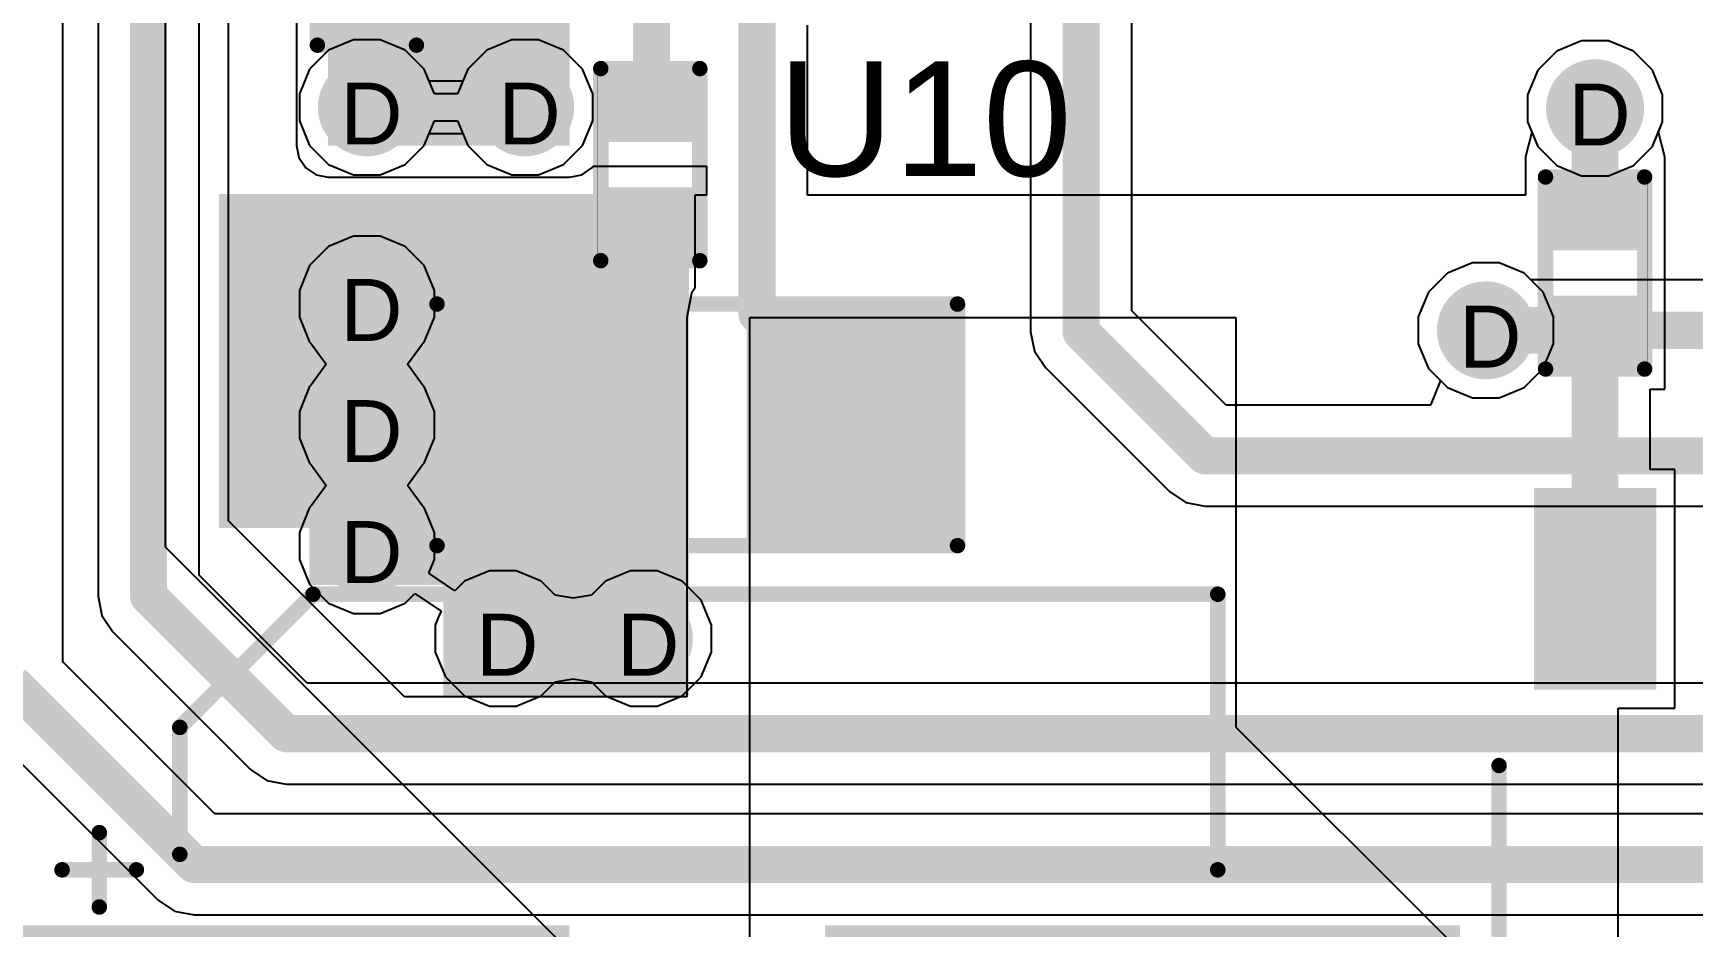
# Model space of a CAD drawing. Header units: inches. Extents: x 0 to 5401, y 0 to 5414.
# Drawn here: x 41.73 to 55.33, y 16.63 to 23.96 of the extents above; entities that cross this region are included whole.
import ezdxf

# ---------------------------------------------------------------- set-up
doc = ezdxf.new("R2010")
doc.units = ezdxf.units.IN
for name, color, linetype in [('Bottom Layer', 5, 'Continuous'), ('Bottom Solder', 6, 'Continuous'), ('Drill Drawing', 1, 'Continuous'), ('Layer 1', 16, 'Continuous'), ('Layer 2', 76, 'Continuous'), ('Top Layer', 1, 'Continuous'), ('Top Overlay', 2, 'Continuous'), ('Top Paste', 8, 'Continuous'), ('Top Solder', 216, 'Continuous'), ('Via Holes', 16, 'Continuous')]:
    doc.layers.add(name, color=color, linetype=linetype)
doc.styles.add('Arial', font='', dxfattribs={"height": 0.2})
doc.styles.get('Arial').set_extended_font_data('Arial')

# ---------------------------------------------------------------- blocks, each defined once
blk = doc.blocks.new('SOP_4_2_54_20')
at = {"layer": 'Top Layer'}
for points in [[(-3.85, 1.67), (-2.4, 1.67), (-2.4, 0.87), (-3.85, 0.87)], [(2.4, 1.67), (3.85, 1.67), (3.85, 0.87), (2.4, 0.87)], [(-3.85, -0.87), (-2.4, -0.87), (-2.4, -1.67), (-3.85, -1.67)], [(2.4, -0.87), (3.85, -0.87), (3.85, -1.67), (2.4, -1.67)]]:
    blk.add_hatch(color=1, dxfattribs=at).paths.add_polyline_path(points)
at = {"layer": 'Top Paste'}
for points in [[(-3.85, 1.67), (-2.4, 1.67), (-2.4, 0.87), (-3.85, 0.87)], [(2.4, 1.67), (3.85, 1.67), (3.85, 0.87), (2.4, 0.87)], [(-3.85, -0.87), (-2.4, -0.87), (-2.4, -1.67), (-3.85, -1.67)], [(2.4, -0.87), (3.85, -0.87), (3.85, -1.67), (2.4, -1.67)]]:
    blk.add_hatch(color=8, dxfattribs=at).paths.add_polyline_path(points)
at = {"layer": 'Top Solder'}
for points in [[(-3.952, 1.772), (-2.298, 1.772), (-2.298, 0.768), (-3.952, 0.768)], [(2.298, 1.772), (3.952, 1.772), (3.952, 0.768), (2.298, 0.768)], [(-3.952, -0.768), (-2.298, -0.768), (-2.298, -1.772), (-3.952, -1.772)], [(2.298, -0.768), (3.952, -0.768), (3.952, -1.772), (2.298, -1.772)]]:
    blk.add_hatch(color=216, dxfattribs=at).paths.add_polyline_path(points)
at = {"layer": 'Top Overlay'}
for points in [[(-1.321, 2.057, 0.127, 0.127, 0), (1.676, 2.057, 0.127, 0.127, 0)], [(-4.14, 1.473, 0.127, 0.127, 0), (-4.013, 1.346, 0.127, 0.127, 0)], [(-4.14, 1.473, 0.127, 0.127, 0), (-4.14, 1.219, 0.127, 0.127, 0)], [(-4.013, 1.346, 0.127, 0.127, 0), (-4.14, 1.219, 0.127, 0.127, 0)], [(-1.321, -2.057, 0.127, 0.127, 0), (1.676, -2.057, 0.127, 0.127, 0)]]:
    blk.add_lwpolyline(points, format="xyseb", dxfattribs=at)
for points in [[(-1.353, 2.057, 0.0635, 0.0635, 1), (-1.289, 2.057, 0.0635, 0.0635, 1)], [(1.645, 2.057, 0.0635, 0.0635, 1), (1.708, 2.057, 0.0635, 0.0635, 1)], [(-4.172, 1.473, 0.0635, 0.0635, 1), (-4.108, 1.473, 0.0635, 0.0635, 1)], [(-4.172, 1.473, 0.0635, 0.0635, 1), (-4.108, 1.473, 0.0635, 0.0635, 1)], [(-4.045, 1.346, 0.0635, 0.0635, 1), (-3.981, 1.346, 0.0635, 0.0635, 1)], [(-4.045, 1.346, 0.0635, 0.0635, 1), (-3.981, 1.346, 0.0635, 0.0635, 1)], [(-4.172, 1.219, 0.0635, 0.0635, 1), (-4.108, 1.219, 0.0635, 0.0635, 1)], [(-4.172, 1.219, 0.0635, 0.0635, 1), (-4.108, 1.219, 0.0635, 0.0635, 1)], [(-1.353, -2.057, 0.0635, 0.0635, 1), (-1.289, -2.057, 0.0635, 0.0635, 1)], [(1.645, -2.057, 0.0635, 0.0635, 1), (1.708, -2.057, 0.0635, 0.0635, 1)]]:
    blk.add_lwpolyline(points, format="xyseb", close=True, dxfattribs=at)
blk = doc.blocks.new('R___0402_86')
at = {"layer": 'Top Layer'}
for points in [[(-0.699, -0.318), (-0.699, 0.318), (-0.241, 0.318), (-0.241, -0.318)], [(0.241, -0.318), (0.241, 0.318), (0.699, 0.318), (0.699, -0.318)]]:
    blk.add_hatch(color=1, dxfattribs=at).paths.add_polyline_path(points)
at = {"layer": 'Top Paste'}
for points in [[(-0.699, -0.318), (-0.699, 0.318), (-0.241, 0.318), (-0.241, -0.318)], [(0.241, -0.318), (0.241, 0.318), (0.699, 0.318), (0.699, -0.318)]]:
    blk.add_hatch(color=8, dxfattribs=at).paths.add_polyline_path(points)
at = {"layer": 'Top Solder'}
for points in [[(-0.754, -0.373), (-0.754, 0.373), (-0.186, 0.373), (-0.186, -0.373)], [(0.186, -0.373), (0.186, 0.373), (0.754, 0.373), (0.754, -0.373)]]:
    blk.add_hatch(color=216, dxfattribs=at).paths.add_polyline_path(points)
at = {"layer": 'Top Overlay'}
for points in [[(-0.787, 0.406, 0.127, 0.127, 0), (0.787, 0.406, 0.127, 0.127, 0)], [(-0.787, 0.406, 0.127, 0.127, 0), (-0.787, -0.406, 0.127, 0.127, 0)], [(0.787, 0.406, 0.127, 0.127, 0), (0.787, -0.406, 0.127, 0.127, 0)], [(-0.787, -0.406, 0.127, 0.127, 0), (0.787, -0.406, 0.127, 0.127, 0)], [(-0.813, -0.432, 0.00323, 0.00323, 0), (0.813, -0.432, 0.00323, 0.00323, 0)]]:
    blk.add_lwpolyline(points, format="xyseb", dxfattribs=at)
for points in [[(-0.819, 0.406, 0.0635, 0.0635, 1), (-0.756, 0.406, 0.0635, 0.0635, 1)], [(-0.819, 0.406, 0.0635, 0.0635, 1), (-0.756, 0.406, 0.0635, 0.0635, 1)], [(0.756, 0.406, 0.0635, 0.0635, 1), (0.819, 0.406, 0.0635, 0.0635, 1)], [(0.756, 0.406, 0.0635, 0.0635, 1), (0.819, 0.406, 0.0635, 0.0635, 1)], [(-0.819, -0.406, 0.0635, 0.0635, 1), (-0.756, -0.406, 0.0635, 0.0635, 1)], [(-0.819, -0.406, 0.0635, 0.0635, 1), (-0.756, -0.406, 0.0635, 0.0635, 1)], [(0.756, -0.406, 0.0635, 0.0635, 1), (0.819, -0.406, 0.0635, 0.0635, 1)], [(0.756, -0.406, 0.0635, 0.0635, 1), (0.819, -0.406, 0.0635, 0.0635, 1)], [(-0.814, -0.432, 0.00161, 0.00161, 1), (-0.812, -0.432, 0.00161, 0.00161, 1)], [(0.812, -0.432, 0.00161, 0.00161, 1), (0.814, -0.432, 0.00161, 0.00161, 1)]]:
    blk.add_lwpolyline(points, format="xyseb", close=True, dxfattribs=at)
blk = doc.blocks.new('R___0402_100')
at = {"layer": 'Top Layer'}
for points in [[(-0.699, -0.318), (-0.699, 0.317), (-0.241, 0.317), (-0.241, -0.318)], [(0.241, -0.318), (0.241, 0.317), (0.699, 0.317), (0.699, -0.318)]]:
    blk.add_hatch(color=1, dxfattribs=at).paths.add_polyline_path(points)
at = {"layer": 'Top Paste'}
for points in [[(-0.699, -0.318), (-0.699, 0.317), (-0.241, 0.317), (-0.241, -0.318)], [(0.241, -0.318), (0.241, 0.317), (0.699, 0.317), (0.699, -0.318)]]:
    blk.add_hatch(color=8, dxfattribs=at).paths.add_polyline_path(points)
at = {"layer": 'Top Solder'}
for points in [[(-0.754, -0.373), (-0.754, 0.373), (-0.186, 0.373), (-0.186, -0.373)], [(0.186, -0.373), (0.186, 0.373), (0.754, 0.373), (0.754, -0.373)]]:
    blk.add_hatch(color=216, dxfattribs=at).paths.add_polyline_path(points)
at = {"layer": 'Top Overlay'}
for points in [[(-0.787, -0.406, 0.127, 0.127, 0), (-0.787, 0.406, 0.127, 0.127, 0)], [(0.787, 0.406, 0.127, 0.127, 0), (-0.787, 0.406, 0.127, 0.127, 0)], [(0.787, -0.406, 0.127, 0.127, 0), (0.787, 0.406, 0.127, 0.127, 0)], [(0.787, -0.406, 0.127, 0.127, 0), (-0.787, -0.406, 0.127, 0.127, 0)], [(0.813, -0.432, 0.00323, 0.00323, 0), (-0.813, -0.432, 0.00323, 0.00323, 0)]]:
    blk.add_lwpolyline(points, format="xyseb", dxfattribs=at)
for points in [[(-0.819, 0.406, 0.0635, 0.0635, 1), (-0.756, 0.406, 0.0635, 0.0635, 1)], [(-0.819, 0.406, 0.0635, 0.0635, 1), (-0.756, 0.406, 0.0635, 0.0635, 1)], [(0.756, 0.406, 0.0635, 0.0635, 1), (0.819, 0.406, 0.0635, 0.0635, 1)], [(0.756, 0.406, 0.0635, 0.0635, 1), (0.819, 0.406, 0.0635, 0.0635, 1)], [(-0.819, -0.406, 0.0635, 0.0635, 1), (-0.756, -0.406, 0.0635, 0.0635, 1)], [(-0.819, -0.406, 0.0635, 0.0635, 1), (-0.756, -0.406, 0.0635, 0.0635, 1)], [(0.756, -0.406, 0.0635, 0.0635, 1), (0.819, -0.406, 0.0635, 0.0635, 1)], [(0.756, -0.406, 0.0635, 0.0635, 1), (0.819, -0.406, 0.0635, 0.0635, 1)], [(-0.814, -0.432, 0.00161, 0.00161, 1), (-0.812, -0.432, 0.00161, 0.00161, 1)], [(0.812, -0.432, 0.00161, 0.00161, 1), (0.814, -0.432, 0.00161, 0.00161, 1)]]:
    blk.add_lwpolyline(points, format="xyseb", close=True, dxfattribs=at)
blk = doc.blocks.new('R___1206_104')
at = {"layer": 'Top Layer'}
for points in [[(-2.032, 0.889), (-0.508, 0.889), (-0.508, -0.889), (-2.032, -0.889)], [(0.508, 0.889), (2.032, 0.889), (2.032, -0.889), (0.508, -0.889)]]:
    blk.add_hatch(color=1, dxfattribs=at).paths.add_polyline_path(points)
at = {"layer": 'Top Paste'}
for points in [[(-2.032, 0.889), (-0.508, 0.889), (-0.508, -0.889), (-2.032, -0.889)], [(0.508, 0.889), (2.032, 0.889), (2.032, -0.889), (0.508, -0.889)]]:
    blk.add_hatch(color=8, dxfattribs=at).paths.add_polyline_path(points)
at = {"layer": 'Top Solder'}
for points in [[(-2.1336, 0.9906), (-0.4064, 0.9906), (-0.4064, -0.9906), (-2.1336, -0.9906)], [(0.4064, 0.9906), (2.1336, 0.9906), (2.1336, -0.9906), (0.4064, -0.9906)]]:
    blk.add_hatch(color=216, dxfattribs=at).paths.add_polyline_path(points)
at = {"layer": 'Top Overlay'}
for points in [[(-2.1336, -0.9906, 0.127, 0.127, 0), (-2.1336, 0.9906, 0.127, 0.127, 0)], [(-2.1336, 0.9906, 0.127, 0.127, 0), (2.1336, 0.9906, 0.127, 0.127, 0)], [(2.1336, -0.9906, 0.127, 0.127, 0), (2.1336, 0.9906, 0.127, 0.127, 0)], [(-2.1336, -0.9906, 0.127, 0.127, 0), (2.1336, -0.9906, 0.127, 0.127, 0)]]:
    blk.add_lwpolyline(points, format="xyseb", dxfattribs=at)
for points in [[(-2.16535, 0.9906, 0.0635, 0.0635, 1), (-2.10185, 0.9906, 0.0635, 0.0635, 1)], [(-2.16535, 0.9906, 0.0635, 0.0635, 1), (-2.10185, 0.9906, 0.0635, 0.0635, 1)], [(2.10185, 0.9906, 0.0635, 0.0635, 1), (2.16535, 0.9906, 0.0635, 0.0635, 1)], [(2.10185, 0.9906, 0.0635, 0.0635, 1), (2.16535, 0.9906, 0.0635, 0.0635, 1)], [(-2.16535, -0.9906, 0.0635, 0.0635, 1), (-2.10185, -0.9906, 0.0635, 0.0635, 1)], [(-2.16535, -0.9906, 0.0635, 0.0635, 1), (-2.10185, -0.9906, 0.0635, 0.0635, 1)], [(2.10185, -0.9906, 0.0635, 0.0635, 1), (2.16535, -0.9906, 0.0635, 0.0635, 1)], [(2.10185, -0.9906, 0.0635, 0.0635, 1), (2.16535, -0.9906, 0.0635, 0.0635, 1)]]:
    blk.add_lwpolyline(points, format="xyseb", close=True, dxfattribs=at)
blk = doc.blocks.new('UWX1E101MCL1GB__270')
at = {"layer": 'Top Layer'}
for points in [[(-1.15, 1.4), (-1.15, -1.4), (-6.15, -1.4), (-6.15, 1.4)], [(6.15, 1.4), (6.15, -1.4), (1.15, -1.4), (1.15, 1.4)]]:
    blk.add_hatch(color=1, dxfattribs=at).paths.add_polyline_path(points)
at = {"layer": 'Top Paste'}
for points in [[(-1.15, 1.4), (-1.15, -1.4), (-6.15, -1.4), (-6.15, 1.4)], [(6.15, 1.4), (6.15, -1.4), (1.15, -1.4), (1.15, 1.4)]]:
    blk.add_hatch(color=8, dxfattribs=at).paths.add_polyline_path(points)
at = {"layer": 'Top Solder'}
for points in [[(-1.048, 1.502), (-1.048, -1.502), (-6.252, -1.502), (-6.252, 1.502)], [(6.252, 1.502), (6.252, -1.502), (1.048, -1.502), (1.048, 1.502)]]:
    blk.add_hatch(color=216, dxfattribs=at).paths.add_polyline_path(points)
at = {"layer": 'Top Overlay'}
for points in [[(-4.242, 3.124, 0.127, 0.127, 0), (-3.15, 4.216, 0.127, 0.127, 0)], [(-3.15, 4.216, 0.127, 0.127, 0), (4.267, 4.216, 0.127, 0.127, 0)], [(4.267, 1.956, 0.127, 0.127, 0), (4.267, 4.216, 0.127, 0.127, 0)], [(-4.242, 2.083, 0.127, 0.127, 0), (-4.242, 3.124, 0.127, 0.127, 0)], [(-4.902, 1.651, 0.127, 0.127, 0), (-4.902, 2.261, 0.127, 0.127, 0)], [(-5.207, 1.956, 0.127, 0.127, 0), (-4.597, 1.956, 0.127, 0.127, 0)], [(4.267, -4.216, 0.127, 0.127, 0), (4.267, -1.956, 0.127, 0.127, 0)], [(-4.242, -3.124, 0.127, 0.127, 0), (-4.242, -2.083, 0.127, 0.127, 0)], [(-4.242, -3.124, 0.127, 0.127, 0), (-3.15, -4.216, 0.127, 0.127, 0)], [(-3.15, -4.216, 0.127, 0.127, 0), (4.267, -4.216, 0.127, 0.127, 0)]]:
    blk.add_lwpolyline(points, format="xyseb", dxfattribs=at)
for points in [[(-3.181, 4.216, 0.0635, 0.0635, 1), (-3.118, 4.216, 0.0635, 0.0635, 1)], [(-3.181, 4.216, 0.0635, 0.0635, 1), (-3.118, 4.216, 0.0635, 0.0635, 1)], [(4.235, 4.216, 0.0635, 0.0635, 1), (4.299, 4.216, 0.0635, 0.0635, 1)], [(4.235, 4.216, 0.0635, 0.0635, 1), (4.299, 4.216, 0.0635, 0.0635, 1)], [(-4.274, 3.124, 0.0635, 0.0635, 1), (-4.21, 3.124, 0.0635, 0.0635, 1)], [(-4.274, 3.124, 0.0635, 0.0635, 1), (-4.21, 3.124, 0.0635, 0.0635, 1)], [(-4.934, 2.261, 0.0635, 0.0635, 1), (-4.87, 2.261, 0.0635, 0.0635, 1)], [(-4.274, 2.083, 0.0635, 0.0635, 1), (-4.21, 2.083, 0.0635, 0.0635, 1)], [(-5.239, 1.956, 0.0635, 0.0635, 1), (-5.175, 1.956, 0.0635, 0.0635, 1)], [(-4.629, 1.956, 0.0635, 0.0635, 1), (-4.566, 1.956, 0.0635, 0.0635, 1)], [(4.235, 1.956, 0.0635, 0.0635, 1), (4.299, 1.956, 0.0635, 0.0635, 1)], [(-4.934, 1.651, 0.0635, 0.0635, 1), (-4.87, 1.651, 0.0635, 0.0635, 1)], [(4.235, -1.956, 0.0635, 0.0635, 1), (4.299, -1.956, 0.0635, 0.0635, 1)], [(-4.274, -2.083, 0.0635, 0.0635, 1), (-4.21, -2.083, 0.0635, 0.0635, 1)], [(-4.274, -3.124, 0.0635, 0.0635, 1), (-4.21, -3.124, 0.0635, 0.0635, 1)], [(-4.274, -3.124, 0.0635, 0.0635, 1), (-4.21, -3.124, 0.0635, 0.0635, 1)], [(-3.181, -4.216, 0.0635, 0.0635, 1), (-3.118, -4.216, 0.0635, 0.0635, 1)], [(-3.181, -4.216, 0.0635, 0.0635, 1), (-3.118, -4.216, 0.0635, 0.0635, 1)], [(4.235, -4.216, 0.0635, 0.0635, 1), (4.299, -4.216, 0.0635, 0.0635, 1)], [(4.235, -4.216, 0.0635, 0.0635, 1), (4.299, -4.216, 0.0635, 0.0635, 1)]]:
    blk.add_lwpolyline(points, format="xyseb", close=True, dxfattribs=at)
blk = doc.blocks.new('____0402_276')
at = {"layer": 'Top Layer'}
for points in [[(-0.699, -0.318), (-0.699, 0.317), (-0.241, 0.317), (-0.241, -0.318)], [(0.241, -0.318), (0.241, 0.317), (0.699, 0.317), (0.699, -0.318)]]:
    blk.add_hatch(color=1, dxfattribs=at).paths.add_polyline_path(points)
at = {"layer": 'Top Paste'}
for points in [[(-0.699, -0.318), (-0.699, 0.317), (-0.241, 0.317), (-0.241, -0.318)], [(0.241, -0.318), (0.241, 0.317), (0.699, 0.317), (0.699, -0.318)]]:
    blk.add_hatch(color=8, dxfattribs=at).paths.add_polyline_path(points)
at = {"layer": 'Top Solder'}
for points in [[(-0.758, -0.377), (-0.758, 0.377), (-0.181, 0.377), (-0.181, -0.377)], [(0.181, -0.377), (0.181, 0.377), (0.758, 0.377), (0.758, -0.377)]]:
    blk.add_hatch(color=216, dxfattribs=at).paths.add_polyline_path(points)
at = {"layer": 'Top Overlay'}
for points in [[(-0.279, 0.406, 0.127, 0.127, 0), (-0.787, 0.406, 0.127, 0.127, 0)], [(-0.787, -0.406, 0.127, 0.127, 0), (-0.787, 0.406, 0.127, 0.127, 0)], [(0.787, 0.406, 0.127, 0.127, 0), (0.279, 0.406, 0.127, 0.127, 0)], [(0.787, -0.406, 0.127, 0.127, 0), (0.787, 0.406, 0.127, 0.127, 0)], [(-0.279, -0.406, 0.127, 0.127, 0), (-0.787, -0.406, 0.127, 0.127, 0)], [(0.787, -0.406, 0.127, 0.127, 0), (0.279, -0.406, 0.127, 0.127, 0)]]:
    blk.add_lwpolyline(points, format="xyseb", dxfattribs=at)
for points in [[(-0.819, 0.406, 0.0635, 0.0635, 1), (-0.756, 0.406, 0.0635, 0.0635, 1)], [(-0.819, 0.406, 0.0635, 0.0635, 1), (-0.756, 0.406, 0.0635, 0.0635, 1)], [(-0.311, 0.406, 0.0635, 0.0635, 1), (-0.248, 0.406, 0.0635, 0.0635, 1)], [(0.248, 0.406, 0.0635, 0.0635, 1), (0.311, 0.406, 0.0635, 0.0635, 1)], [(0.756, 0.406, 0.0635, 0.0635, 1), (0.819, 0.406, 0.0635, 0.0635, 1)], [(0.756, 0.406, 0.0635, 0.0635, 1), (0.819, 0.406, 0.0635, 0.0635, 1)], [(-0.819, -0.406, 0.0635, 0.0635, 1), (-0.756, -0.406, 0.0635, 0.0635, 1)], [(-0.819, -0.406, 0.0635, 0.0635, 1), (-0.756, -0.406, 0.0635, 0.0635, 1)], [(-0.311, -0.406, 0.0635, 0.0635, 1), (-0.248, -0.406, 0.0635, 0.0635, 1)], [(0.248, -0.406, 0.0635, 0.0635, 1), (0.311, -0.406, 0.0635, 0.0635, 1)], [(0.756, -0.406, 0.0635, 0.0635, 1), (0.819, -0.406, 0.0635, 0.0635, 1)], [(0.756, -0.406, 0.0635, 0.0635, 1), (0.819, -0.406, 0.0635, 0.0635, 1)]]:
    blk.add_lwpolyline(points, format="xyseb", close=True, dxfattribs=at)

msp = doc.modelspace()

# ---------------------------------------------------------------- hatches: boundary and pattern name
at = {"layer": 'Bottom Layer'}
h = msp.add_hatch(color=5, dxfattribs=at)
edge = h.paths.add_edge_path()
edge.add_arc((44.462, 23.349), 0.3, 0, 360)
h = msp.add_hatch(color=5, dxfattribs=at)
edge = h.paths.add_edge_path()
edge.add_arc((45.759, 23.349), 0.3, 0, 360)
h = msp.add_hatch(color=5, dxfattribs=at)
edge = h.paths.add_edge_path()
edge.add_arc((54.53, 23.341), 0.3, 0, 360)
h = msp.add_hatch(color=5, dxfattribs=at)
edge = h.paths.add_edge_path()
edge.add_arc((44.462, 21.738), 0.3, 0, 360)
h = msp.add_hatch(color=5, dxfattribs=at)
edge = h.paths.add_edge_path()
edge.add_arc((53.635, 21.52), 0.3, 0, 360)
h = msp.add_hatch(color=5, dxfattribs=at)
edge = h.paths.add_edge_path()
edge.add_arc((44.462, 20.745), 0.3, 0, 360)
h = msp.add_hatch(color=5, dxfattribs=at)
edge = h.paths.add_edge_path()
edge.add_arc((44.462, 19.752), 0.3, 0, 360)
h = msp.add_hatch(color=5, dxfattribs=at)
edge = h.paths.add_edge_path()
edge.add_arc((45.576, 18.993), 0.3, 0, 360)
h = msp.add_hatch(color=5, dxfattribs=at)
edge = h.paths.add_edge_path()
edge.add_arc((46.732, 18.993), 0.3, 0, 360)
at = {"layer": 'Bottom Solder'}
h = msp.add_hatch(color=6, dxfattribs=at)
edge = h.paths.add_edge_path()
edge.add_arc((44.462, 23.349), 0.402, 0, 360)
h = msp.add_hatch(color=6, dxfattribs=at)
edge = h.paths.add_edge_path()
edge.add_arc((45.759, 23.349), 0.402, 0, 360)
h = msp.add_hatch(color=6, dxfattribs=at)
edge = h.paths.add_edge_path()
edge.add_arc((54.53, 23.341), 0.402, 0, 360)
h = msp.add_hatch(color=6, dxfattribs=at)
edge = h.paths.add_edge_path()
edge.add_arc((44.462, 21.738), 0.402, 0, 360)
h = msp.add_hatch(color=6, dxfattribs=at)
edge = h.paths.add_edge_path()
edge.add_arc((53.635, 21.52), 0.402, 0, 360)
h = msp.add_hatch(color=6, dxfattribs=at)
edge = h.paths.add_edge_path()
edge.add_arc((44.462, 20.745), 0.402, 0, 360)
h = msp.add_hatch(color=6, dxfattribs=at)
edge = h.paths.add_edge_path()
edge.add_arc((44.462, 19.752), 0.402, 0, 360)
h = msp.add_hatch(color=6, dxfattribs=at)
edge = h.paths.add_edge_path()
edge.add_arc((45.576, 18.993), 0.402, 0, 360)
h = msp.add_hatch(color=6, dxfattribs=at)
edge = h.paths.add_edge_path()
edge.add_arc((46.732, 18.993), 0.402, 0, 360)
at = {"layer": 'Layer 1'}
h = msp.add_hatch(color=16, dxfattribs=at)
edge = h.paths.add_edge_path()
edge.add_arc((44.462, 23.349), 0.3, 0, 360)
h = msp.add_hatch(color=16, dxfattribs=at)
edge = h.paths.add_edge_path()
edge.add_arc((45.759, 23.349), 0.3, 0, 360)
h = msp.add_hatch(color=16, dxfattribs=at)
edge = h.paths.add_edge_path()
edge.add_arc((54.53, 23.341), 0.3, 0, 360)
h = msp.add_hatch(color=16, dxfattribs=at)
edge = h.paths.add_edge_path()
edge.add_arc((44.462, 21.738), 0.3, 0, 360)
h = msp.add_hatch(color=16, dxfattribs=at)
edge = h.paths.add_edge_path()
edge.add_arc((53.635, 21.52), 0.3, 0, 360)
h = msp.add_hatch(color=16, dxfattribs=at)
edge = h.paths.add_edge_path()
edge.add_arc((44.462, 20.745), 0.3, 0, 360)
h = msp.add_hatch(color=16, dxfattribs=at)
edge = h.paths.add_edge_path()
edge.add_arc((44.462, 19.752), 0.3, 0, 360)
h = msp.add_hatch(color=16, dxfattribs=at)
edge = h.paths.add_edge_path()
edge.add_arc((45.576, 18.993), 0.3, 0, 360)
h = msp.add_hatch(color=16, dxfattribs=at)
edge = h.paths.add_edge_path()
edge.add_arc((46.732, 18.993), 0.3, 0, 360)
at = {"layer": 'Layer 2'}
h = msp.add_hatch(color=76, dxfattribs=at)
edge = h.paths.add_edge_path()
edge.add_arc((44.462, 23.349), 0.3, 0, 360)
h = msp.add_hatch(color=76, dxfattribs=at)
edge = h.paths.add_edge_path()
edge.add_arc((45.759, 23.349), 0.3, 0, 360)
h = msp.add_hatch(color=76, dxfattribs=at)
edge = h.paths.add_edge_path()
edge.add_arc((54.53, 23.341), 0.3, 0, 360)
h = msp.add_hatch(color=76, dxfattribs=at)
edge = h.paths.add_edge_path()
edge.add_arc((44.462, 21.738), 0.3, 0, 360)
h = msp.add_hatch(color=76, dxfattribs=at)
edge = h.paths.add_edge_path()
edge.add_arc((53.635, 21.52), 0.3, 0, 360)
h = msp.add_hatch(color=76, dxfattribs=at)
edge = h.paths.add_edge_path()
edge.add_arc((44.462, 20.745), 0.3, 0, 360)
h = msp.add_hatch(color=76, dxfattribs=at)
edge = h.paths.add_edge_path()
edge.add_arc((44.462, 19.752), 0.3, 0, 360)
h = msp.add_hatch(color=76, dxfattribs=at)
edge = h.paths.add_edge_path()
edge.add_arc((45.576, 18.993), 0.3, 0, 360)
h = msp.add_hatch(color=76, dxfattribs=at)
edge = h.paths.add_edge_path()
edge.add_arc((46.732, 18.993), 0.3, 0, 360)
at = {"layer": 'Top Layer'}
for points in [[(44.144, 23.035), (46.124, 23.035), (46.124, 24.656), (44.144, 24.656)], [(43.25, 19.899), (47.103, 19.899), (47.103, 22.638), (43.25, 22.638)], [(43.989, 19.431), (47.103, 19.431), (47.103, 22.638), (43.989, 22.638)], [(45.088, 18.523), (47.103, 18.523), (47.103, 22.638), (45.088, 22.638)]]:
    msp.add_hatch(color=1, dxfattribs=at).paths.add_polyline_path(points)
h = msp.add_hatch(color=1, dxfattribs=at)
edge = h.paths.add_edge_path()
edge.add_arc((44.462, 23.349), 0.3, 0, 360)
h = msp.add_hatch(color=1, dxfattribs=at)
edge = h.paths.add_edge_path()
edge.add_arc((45.759, 23.349), 0.3, 0, 360)
h = msp.add_hatch(color=1, dxfattribs=at)
edge = h.paths.add_edge_path()
edge.add_arc((54.53, 23.341), 0.3, 0, 360)
h = msp.add_hatch(color=1, dxfattribs=at)
edge = h.paths.add_edge_path()
edge.add_arc((44.462, 21.738), 0.3, 0, 360)
h = msp.add_hatch(color=1, dxfattribs=at)
edge = h.paths.add_edge_path()
edge.add_arc((53.635, 21.52), 0.3, 0, 360)
h = msp.add_hatch(color=1, dxfattribs=at)
edge = h.paths.add_edge_path()
edge.add_arc((44.462, 20.745), 0.3, 0, 360)
h = msp.add_hatch(color=1, dxfattribs=at)
edge = h.paths.add_edge_path()
edge.add_arc((44.462, 19.752), 0.3, 0, 360)
h = msp.add_hatch(color=1, dxfattribs=at)
edge = h.paths.add_edge_path()
edge.add_arc((45.576, 18.993), 0.3, 0, 360)
h = msp.add_hatch(color=1, dxfattribs=at)
edge = h.paths.add_edge_path()
edge.add_arc((46.732, 18.993), 0.3, 0, 360)
at = {"layer": 'Top Solder'}
h = msp.add_hatch(color=216, dxfattribs=at)
edge = h.paths.add_edge_path()
edge.add_arc((44.462, 23.349), 0.402, 0, 360)
h = msp.add_hatch(color=216, dxfattribs=at)
edge = h.paths.add_edge_path()
edge.add_arc((45.759, 23.349), 0.402, 0, 360)
h = msp.add_hatch(color=216, dxfattribs=at)
edge = h.paths.add_edge_path()
edge.add_arc((54.53, 23.341), 0.402, 0, 360)
h = msp.add_hatch(color=216, dxfattribs=at)
edge = h.paths.add_edge_path()
edge.add_arc((44.462, 21.738), 0.402, 0, 360)
h = msp.add_hatch(color=216, dxfattribs=at)
edge = h.paths.add_edge_path()
edge.add_arc((53.635, 21.52), 0.402, 0, 360)
h = msp.add_hatch(color=216, dxfattribs=at)
edge = h.paths.add_edge_path()
edge.add_arc((44.462, 20.745), 0.402, 0, 360)
h = msp.add_hatch(color=216, dxfattribs=at)
edge = h.paths.add_edge_path()
edge.add_arc((44.462, 19.752), 0.402, 0, 360)
h = msp.add_hatch(color=216, dxfattribs=at)
edge = h.paths.add_edge_path()
edge.add_arc((45.576, 18.993), 0.402, 0, 360)
h = msp.add_hatch(color=216, dxfattribs=at)
edge = h.paths.add_edge_path()
edge.add_arc((46.732, 18.993), 0.402, 0, 360)
at = {"layer": 'Via Holes'}
h = msp.add_hatch(color=7, dxfattribs=at)
edge = h.paths.add_edge_path()
edge.add_arc((44.462, 23.349), 0.15, 0, 360)
h = msp.add_hatch(color=7, dxfattribs=at)
edge = h.paths.add_edge_path()
edge.add_arc((45.759, 23.349), 0.15, 0, 360)
h = msp.add_hatch(color=7, dxfattribs=at)
edge = h.paths.add_edge_path()
edge.add_arc((54.53, 23.341), 0.15, 0, 360)
h = msp.add_hatch(color=7, dxfattribs=at)
edge = h.paths.add_edge_path()
edge.add_arc((44.462, 21.738), 0.15, 0, 360)
h = msp.add_hatch(color=7, dxfattribs=at)
edge = h.paths.add_edge_path()
edge.add_arc((53.635, 21.52), 0.15, 0, 360)
h = msp.add_hatch(color=7, dxfattribs=at)
edge = h.paths.add_edge_path()
edge.add_arc((44.462, 20.745), 0.15, 0, 360)
h = msp.add_hatch(color=7, dxfattribs=at)
edge = h.paths.add_edge_path()
edge.add_arc((44.462, 19.752), 0.15, 0, 360)
h = msp.add_hatch(color=7, dxfattribs=at)
edge = h.paths.add_edge_path()
edge.add_arc((45.576, 18.993), 0.15, 0, 360)
h = msp.add_hatch(color=7, dxfattribs=at)
edge = h.paths.add_edge_path()
edge.add_arc((46.732, 18.993), 0.15, 0, 360)

# ---------------------------------------------------------------- linework, layer by layer
at = {"layer": 'Bottom Layer'}
for p, q in [((43.086, 19.512), (43.086, 39.664)), ((41.968, 18.803), (41.968, 39.469)), ((42.258, 39.433), (42.258, 19.34)), ((49.903, 27), (49.903, 21.507)), ((50.732, 21.679), (50.732, 25.35)), ((44.148, 23.818), (43.992, 23.663)), ((44.352, 23.903), (44.148, 23.818)), ((44.572, 23.903), (44.352, 23.903)), ((44.776, 23.818), (44.572, 23.903)), ((44.932, 23.663), (44.776, 23.818)), ((45.445, 23.818), (45.289, 23.663)), ((45.649, 23.903), (45.445, 23.818)), ((45.869, 23.903), (45.649, 23.903)), ((46.073, 23.818), (45.869, 23.903)), ((46.229, 23.663), (46.073, 23.818)), ((54.216, 23.81), (54.06, 23.654)), ((54.42, 23.895), (54.216, 23.81)), ((54.64, 23.895), (54.42, 23.895)), ((54.844, 23.81), (54.64, 23.895)), ((55, 23.654), (54.844, 23.81)), ((43.992, 23.663), (43.908, 23.459)), ((45.016, 23.459), (44.932, 23.663)), ((45.289, 23.663), (45.205, 23.459)), ((46.313, 23.459), (46.229, 23.663)), ((54.06, 23.654), (53.976, 23.451)), ((55.084, 23.451), (55, 23.654)), ((43.908, 23.459), (43.908, 23.239)), ((45.205, 23.459), (45.016, 23.459)), ((46.313, 23.239), (46.313, 23.459)), ((53.976, 23.451), (53.976, 23.23)), ((55.084, 23.23), (55.084, 23.451)), ((43.908, 23.239), (43.992, 23.035)), ((44.932, 23.035), (45.016, 23.239)), ((45.016, 23.239), (45.205, 23.239)), ((45.205, 23.239), (45.289, 23.035)), ((46.229, 23.035), (46.313, 23.239)), ((53.976, 23.23), (54.06, 23.027)), ((55, 23.027), (55.084, 23.23)), ((43.992, 23.035), (44.148, 22.879)), ((44.776, 22.879), (44.932, 23.035)), ((45.289, 23.035), (45.445, 22.879)), ((46.073, 22.879), (46.229, 23.035)), ((54.06, 23.027), (54.216, 22.871)), ((54.844, 22.871), (55, 23.027)), ((44.148, 22.879), (44.352, 22.795)), ((44.572, 22.795), (44.776, 22.879)), ((45.445, 22.879), (45.649, 22.795)), ((45.869, 22.795), (46.073, 22.879)), ((54.216, 22.871), (54.42, 22.787)), ((54.64, 22.787), (54.844, 22.871)), ((44.352, 22.795), (44.572, 22.795)), ((45.649, 22.795), (45.869, 22.795)), ((54.42, 22.787), (54.64, 22.787)), ((53.525, 22.074), (53.321, 21.99)), ((53.745, 22.074), (53.525, 22.074)), ((53.949, 21.99), (53.745, 22.074)), ((53.321, 21.99), (53.165, 21.834)), ((54.004, 21.934), (53.949, 21.99)), ((58.083, 21.934), (54.004, 21.934)), ((53.165, 21.834), (53.081, 21.63)), ((51.505, 20.906), (50.732, 21.679)), ((49.903, 21.507), (49.935, 21.349)), ((53.081, 21.63), (53.081, 21.41)), ((53.081, 21.41), (53.165, 21.206)), ((49.935, 21.349), (50.024, 21.214)), ((50.024, 21.214), (51.04, 20.198)), ((53.165, 21.206), (53.263, 21.109)), ((53.263, 21.109), (53.18, 20.906)), ((53.18, 20.906), (51.505, 20.906)), ((51.04, 20.198), (51.175, 20.108)), ((51.175, 20.108), (51.333, 20.077)), ((51.333, 20.077), (70.346, 20.077)), ((43.972, 18.626), (43.086, 19.512)), ((42.258, 19.34), (42.289, 19.181)), ((42.289, 19.181), (42.379, 19.047)), ((42.379, 19.047), (43.507, 17.919)), ((43.216, 17.554), (41.968, 18.803)), ((72.775, 18.626), (43.972, 18.626)), ((41.26, 18.338), (42.752, 16.847)), ((43.507, 17.919), (43.641, 17.829)), ((43.641, 17.829), (43.8, 17.798)), ((43.8, 17.798), (43.8, 17.798)), ((43.8, 17.798), (72.947, 17.798)), ((80.063, 17.554), (43.216, 17.554)), ((42.752, 16.847), (42.886, 16.757)), ((42.886, 16.757), (43.045, 16.726)), ((43.045, 16.726), (118.885, 16.726))]:
    msp.add_line(p, q, dxfattribs=at)
for points in [[(42.672, 19.34, 0.305, 0.305, 0), (42.672, 39.836, 0.305, 0.305, 0)], [(50.317, 21.507, 0.305, 0.305, 0), (50.317, 27.171, 0.305, 0.305, 0)], [(50.317, 21.507, 0.305, 0.305, 0), (51.333, 20.491, 0.305, 0.305, 0)], [(53.635, 21.52, 0.305, 0.305, 0), (58.255, 21.52, 0.305, 0.305, 0)], [(51.333, 20.491, 0.305, 0.305, 0), (70.346, 20.491, 0.305, 0.305, 0)], [(42.672, 19.34, 0.305, 0.305, 0), (43.8, 18.212, 0.305, 0.305, 0)], [(41.553, 18.631, 0.305, 0.305, 0), (43.045, 17.14, 0.305, 0.305, 0)], [(43.8, 18.212, 0.305, 0.305, 0), (72.947, 18.212, 0.305, 0.305, 0)], [(43.045, 17.14, 0.305, 0.305, 0), (118.885, 17.14, 0.305, 0.305, 0)]]:
    msp.add_lwpolyline(points, format="xyseb", dxfattribs=at)
for points in [[(50.241, 21.507, 0.152, 0.152, 1), (50.394, 21.507, 0.152, 0.152, 1)], [(50.241, 21.507, 0.152, 0.152, 1), (50.394, 21.507, 0.152, 0.152, 1)], [(53.559, 21.52, 0.152, 0.152, 1), (53.711, 21.52, 0.152, 0.152, 1)], [(51.257, 20.491, 0.152, 0.152, 1), (51.41, 20.491, 0.152, 0.152, 1)], [(51.257, 20.491, 0.152, 0.152, 1), (51.41, 20.491, 0.152, 0.152, 1)], [(42.596, 19.34, 0.152, 0.152, 1), (42.748, 19.34, 0.152, 0.152, 1)], [(42.596, 19.34, 0.152, 0.152, 1), (42.748, 19.34, 0.152, 0.152, 1)], [(43.724, 18.212, 0.152, 0.152, 1), (43.876, 18.212, 0.152, 0.152, 1)], [(43.724, 18.212, 0.152, 0.152, 1), (43.876, 18.212, 0.152, 0.152, 1)], [(42.969, 17.14, 0.152, 0.152, 1), (43.121, 17.14, 0.152, 0.152, 1)], [(42.969, 17.14, 0.152, 0.152, 1), (43.121, 17.14, 0.152, 0.152, 1)]]:
    msp.add_lwpolyline(points, format="xyseb", close=True, dxfattribs=at)
at = {"layer": 'Layer 1'}
for p, q in [((44.148, 23.818), (43.992, 23.663)), ((44.352, 23.903), (44.148, 23.818)), ((44.572, 23.903), (44.352, 23.903)), ((44.776, 23.818), (44.572, 23.903)), ((44.932, 23.663), (44.776, 23.818)), ((45.445, 23.818), (45.289, 23.663)), ((45.649, 23.903), (45.445, 23.818)), ((45.869, 23.903), (45.649, 23.903)), ((46.073, 23.818), (45.869, 23.903)), ((46.229, 23.663), (46.073, 23.818)), ((54.216, 23.81), (54.06, 23.654)), ((54.42, 23.895), (54.216, 23.81)), ((54.64, 23.895), (54.42, 23.895)), ((54.844, 23.81), (54.64, 23.895)), ((55, 23.654), (54.844, 23.81)), ((43.992, 23.663), (43.908, 23.459)), ((44.973, 23.563), (44.932, 23.663)), ((45.248, 23.563), (44.973, 23.563)), ((45.289, 23.663), (45.248, 23.563)), ((46.313, 23.459), (46.229, 23.663)), ((54.06, 23.654), (53.976, 23.451)), ((55.084, 23.451), (55, 23.654)), ((43.908, 23.459), (43.908, 23.239)), ((46.313, 23.239), (46.313, 23.459)), ((53.976, 23.451), (53.976, 23.23)), ((55.084, 23.23), (55.084, 23.451)), ((43.908, 23.239), (43.992, 23.035)), ((44.932, 23.035), (44.973, 23.135)), ((44.973, 23.135), (45.248, 23.135)), ((45.248, 23.135), (45.289, 23.035)), ((46.229, 23.035), (46.313, 23.239)), ((53.976, 23.23), (54.06, 23.027)), ((55, 23.027), (55.084, 23.23)), ((43.992, 23.035), (44.148, 22.879)), ((44.776, 22.879), (44.932, 23.035)), ((45.289, 23.035), (45.445, 22.879)), ((46.073, 22.879), (46.229, 23.035)), ((54.06, 23.027), (54.216, 22.871)), ((54.844, 22.871), (55, 23.027)), ((44.148, 22.879), (44.352, 22.795)), ((44.572, 22.795), (44.776, 22.879)), ((45.445, 22.879), (45.649, 22.795)), ((45.869, 22.795), (46.073, 22.879)), ((54.216, 22.871), (54.42, 22.787)), ((54.64, 22.787), (54.844, 22.871)), ((44.352, 22.795), (44.572, 22.795)), ((45.649, 22.795), (45.869, 22.795)), ((54.42, 22.787), (54.64, 22.787)), ((53.525, 22.074), (53.321, 21.99)), ((53.745, 22.074), (53.525, 22.074)), ((53.949, 21.99), (53.745, 22.074)), ((53.321, 21.99), (53.165, 21.834)), ((54.105, 21.834), (53.949, 21.99)), ((53.165, 21.834), (53.081, 21.63)), ((54.189, 21.63), (54.105, 21.834)), ((53.081, 21.63), (53.081, 21.41)), ((54.189, 21.41), (54.189, 21.63)), ((53.081, 21.41), (53.165, 21.206)), ((54.105, 21.206), (54.189, 21.41)), ((53.165, 21.206), (53.321, 21.05)), ((53.949, 21.05), (54.105, 21.206)), ((53.321, 21.05), (53.525, 20.966)), ((53.525, 20.966), (53.745, 20.966)), ((53.745, 20.966), (53.949, 21.05))]:
    msp.add_line(p, q, dxfattribs=at)
at = {"layer": 'Layer 2'}
for p, q in [((44.148, 22.208), (43.992, 22.052)), ((44.352, 22.292), (44.148, 22.208)), ((44.572, 22.292), (44.352, 22.292)), ((44.776, 22.208), (44.572, 22.292)), ((44.932, 22.052), (44.776, 22.208)), ((43.992, 22.052), (43.908, 21.848)), ((45.016, 21.848), (44.932, 22.052)), ((53.525, 22.074), (53.321, 21.99)), ((53.745, 22.074), (53.525, 22.074)), ((53.949, 21.99), (53.745, 22.074)), ((53.321, 21.99), (53.165, 21.834)), ((54.105, 21.834), (53.949, 21.99)), ((43.908, 21.848), (43.908, 21.628)), ((45.016, 21.628), (45.016, 21.848)), ((53.165, 21.834), (53.081, 21.63)), ((54.189, 21.63), (54.105, 21.834)), ((43.908, 21.628), (43.992, 21.424)), ((44.932, 21.424), (45.016, 21.628)), ((53.081, 21.63), (53.081, 21.41)), ((54.189, 21.41), (54.189, 21.63)), ((43.992, 21.424), (44.009, 21.408)), ((44.009, 21.408), (44.129, 21.242)), ((44.795, 21.242), (44.915, 21.408)), ((44.915, 21.408), (44.932, 21.424)), ((53.081, 21.41), (53.165, 21.206)), ((54.105, 21.206), (54.189, 21.41)), ((44.129, 21.242), (44.009, 21.076)), ((44.915, 21.076), (44.795, 21.242)), ((53.165, 21.206), (53.321, 21.05)), ((53.949, 21.05), (54.105, 21.206)), ((43.992, 21.059), (43.908, 20.855)), ((44.009, 21.076), (43.992, 21.059)), ((44.932, 21.059), (44.915, 21.076)), ((45.016, 20.855), (44.932, 21.059)), ((53.321, 21.05), (53.525, 20.966)), ((53.525, 20.966), (53.745, 20.966)), ((53.745, 20.966), (53.949, 21.05)), ((43.908, 20.855), (43.908, 20.635)), ((45.016, 20.635), (45.016, 20.855)), ((43.908, 20.635), (43.992, 20.431)), ((44.932, 20.431), (45.016, 20.635)), ((43.992, 20.431), (44.009, 20.415)), ((44.009, 20.415), (44.129, 20.249)), ((44.795, 20.249), (44.915, 20.415)), ((44.915, 20.415), (44.932, 20.431)), ((44.129, 20.249), (44.009, 20.083)), ((44.915, 20.083), (44.795, 20.249)), ((43.992, 20.066), (43.908, 19.862)), ((44.009, 20.083), (43.992, 20.066)), ((44.932, 20.066), (44.915, 20.083)), ((45.016, 19.862), (44.932, 20.066)), ((43.908, 19.862), (43.908, 19.642)), ((45.016, 19.642), (45.016, 19.862)), ((43.908, 19.642), (43.992, 19.438)), ((44.988, 19.574), (45.016, 19.642)), ((44.969, 19.528), (44.988, 19.574)), ((45.184, 19.384), (44.969, 19.528)), ((45.262, 19.462), (45.184, 19.384)), ((45.466, 19.547), (45.262, 19.462)), ((45.686, 19.547), (45.466, 19.547)), ((45.89, 19.462), (45.686, 19.547)), ((46.004, 19.348), (45.89, 19.462)), ((46.418, 19.462), (46.304, 19.348)), ((46.622, 19.547), (46.418, 19.462)), ((46.842, 19.547), (46.622, 19.547)), ((47.046, 19.462), (46.842, 19.547)), ((47.202, 19.306), (47.046, 19.462)), ((43.992, 19.438), (44.148, 19.283)), ((44.776, 19.283), (44.854, 19.361)), ((44.854, 19.361), (45.07, 19.217)), ((46.154, 19.324), (46.004, 19.348)), ((46.304, 19.348), (46.154, 19.324)), ((44.148, 19.283), (44.352, 19.198)), ((44.352, 19.198), (44.572, 19.198)), ((44.572, 19.198), (44.776, 19.283)), ((45.07, 19.217), (45.05, 19.171)), ((47.286, 19.103), (47.202, 19.306)), ((45.05, 19.171), (45.022, 19.103)), ((45.022, 19.103), (45.022, 18.882)), ((47.286, 18.882), (47.286, 19.103)), ((45.022, 18.882), (45.107, 18.679)), ((47.202, 18.679), (47.286, 18.882)), ((45.107, 18.679), (45.262, 18.523)), ((46.004, 18.637), (46.154, 18.661)), ((46.154, 18.661), (46.304, 18.637)), ((47.046, 18.523), (47.202, 18.679)), ((45.262, 18.523), (45.466, 18.439)), ((45.686, 18.439), (45.89, 18.523)), ((45.89, 18.523), (46.004, 18.637)), ((46.304, 18.637), (46.418, 18.523)), ((46.418, 18.523), (46.622, 18.439)), ((46.842, 18.439), (47.046, 18.523)), ((45.466, 18.439), (45.686, 18.439)), ((46.622, 18.439), (46.842, 18.439))]:
    msp.add_line(p, q, dxfattribs=at)
at = {"layer": 'Top Layer'}
for p, q in [((42.808, 30.059), (42.808, 19.744)), ((43.326, 19.959), (43.326, 29.177)), ((43.885, 24.656), (43.885, 23.035)), ((48.073, 22.629), (48.073, 24.022)), ((54.216, 23.81), (54.06, 23.654)), ((54.42, 23.895), (54.216, 23.81)), ((54.64, 23.895), (54.42, 23.895)), ((54.844, 23.81), (54.64, 23.895)), ((55, 23.654), (54.844, 23.81)), ((54.06, 23.654), (53.976, 23.451)), ((55.084, 23.451), (55, 23.654)), ((53.976, 23.451), (53.976, 23.23)), ((55.084, 23.23), (55.084, 23.451)), ((54.011, 23.146), (53.959, 22.942)), ((53.976, 23.23), (54.011, 23.146)), ((55.049, 23.146), (55.084, 23.23)), ((55.102, 22.942), (55.049, 23.146)), ((43.885, 23.035), (43.905, 22.936)), ((43.905, 22.936), (43.961, 22.852)), ((46.307, 22.852), (46.317, 22.866)), ((46.317, 22.866), (47.245, 22.866)), ((47.245, 22.866), (47.245, 22.629)), ((53.959, 22.942), (53.959, 22.942)), ((53.959, 22.942), (53.959, 22.629)), ((55.102, 21.977), (55.102, 22.942)), ((55.102, 22.942), (55.102, 22.942)), ((43.961, 22.852), (44.045, 22.796)), ((44.045, 22.796), (44.144, 22.776)), ((44.144, 22.776), (46.124, 22.776)), ((46.124, 22.776), (46.223, 22.796)), ((46.223, 22.796), (46.307, 22.852)), ((47.245, 22.629), (47.151, 22.629)), ((47.151, 22.629), (47.151, 21.866)), ((53.959, 22.629), (48.073, 22.629)), ((55.102, 21.037), (55.102, 21.977)), ((47.123, 21.824), (47.084, 21.626)), ((47.151, 21.866), (47.123, 21.824)), ((47.084, 21.626), (47.084, 18.515)), ((47.602, 12.108), (47.602, 21.626)), ((47.602, 21.626), (51.586, 21.626)), ((51.586, 21.626), (51.586, 18.265)), ((54.983, 20.379), (54.983, 21.037)), ((54.983, 21.037), (55.102, 21.037)), ((55.184, 20.379), (54.983, 20.379)), ((55.184, 18.421), (55.184, 20.379)), ((44.77, 18.515), (43.326, 19.959)), ((42.808, 19.744), (46.02, 16.532)), ((47.084, 18.515), (44.77, 18.515)), ((54.72, 16.767), (54.72, 18.421)), ((54.72, 18.421), (55.184, 18.421)), ((51.586, 18.265), (53.32, 16.532)), ((54.72, 14.129), (54.72, 16.767))]:
    msp.add_line(p, q, dxfattribs=at)
for points in [[(46.795, 23.349, 0.305, 0.305, 0), (46.795, 25.479, 0.305, 0.305, 0)], [(47.659, 21.653, 0.305, 0.305, 0), (47.659, 24.466, 0.305, 0.305, 0)], [(54.53, 22.46, 0.381, 0.381, 0), (54.53, 23.341, 0.381, 0.381, 0)], [(47.659, 21.653, 0.305, 0.305, 0), (48.44, 20.872, 0.305, 0.305, 0)], [(53.635, 21.52, 0.381, 0.381, 0), (54.53, 21.52, 0.381, 0.381, 0)], [(54.53, 19.4, 0.381, 0.381, 0), (54.53, 21.52, 0.381, 0.381, 0)], [(48.44, 20.745, 0.305, 0.305, 0), (48.44, 20.872, 0.305, 0.305, 0)]]:
    msp.add_lwpolyline(points, format="xyseb", dxfattribs=at)
for points in [[(46.719, 23.349, 0.152, 0.152, 1), (46.872, 23.349, 0.152, 0.152, 1)], [(54.435, 23.341, 0.191, 0.191, 1), (54.625, 23.341, 0.191, 0.191, 1)], [(54.435, 22.46, 0.191, 0.191, 1), (54.625, 22.46, 0.191, 0.191, 1)], [(47.583, 21.653, 0.152, 0.152, 1), (47.735, 21.653, 0.152, 0.152, 1)], [(47.583, 21.653, 0.152, 0.152, 1), (47.735, 21.653, 0.152, 0.152, 1)], [(53.54, 21.52, 0.191, 0.191, 1), (53.73, 21.52, 0.191, 0.191, 1)], [(54.435, 21.52, 0.191, 0.191, 1), (54.625, 21.52, 0.191, 0.191, 1)], [(54.435, 21.52, 0.191, 0.191, 1), (54.625, 21.52, 0.191, 0.191, 1)], [(48.364, 20.872, 0.152, 0.152, 1), (48.516, 20.872, 0.152, 0.152, 1)], [(48.364, 20.872, 0.152, 0.152, 1), (48.516, 20.872, 0.152, 0.152, 1)], [(48.364, 20.745, 0.152, 0.152, 1), (48.516, 20.745, 0.152, 0.152, 1)], [(54.435, 19.4, 0.191, 0.191, 1), (54.625, 19.4, 0.191, 0.191, 1)]]:
    msp.add_lwpolyline(points, format="xyseb", close=True, dxfattribs=at)

# ---------------------------------------------------------------- block references
for name, p, rotation in [('____0402_276', (44.462, 24.646), 270), ('R___0402_100', (46.785, 22.879), 270), ('R___0402_86', (54.53, 21.99), 90), ('SOP_4_2_54_20', (55.8, 16.275), 90)]:
    msp.add_blockref(name, p, dxfattribs=dict(rotation=rotation))
for name, p in [('R___1206_104', (47.17, 20.745)), ('UWX1E101MCL1GB__270', (47.17, 15.14))]:
    msp.add_blockref(name, p)

# ---------------------------------------------------------------- texts
at = {"layer": 'Drill Drawing', "style": 'Arial'}
for p in [(44.242, 23.044), (45.539, 23.044), (54.31, 23.036), (44.242, 21.433), (53.415, 21.215), (44.242, 20.44), (44.242, 19.448), (45.356, 18.688), (46.512, 18.688)]:
    msp.add_text('D', height=0.508, dxfattribs=at).set_placement(p)
at = {"layer": 'Top Overlay', "style": 'Arial'}
msp.add_text('U10', height=0.9398, dxfattribs=at).set_placement((47.833, 22.785))

doc.saveas('drawing.dxf')
